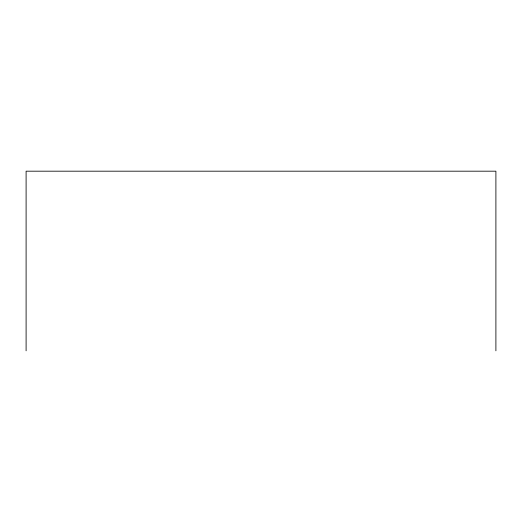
<?xml version="1.0" encoding="UTF-8"?>
<svg xmlns="http://www.w3.org/2000/svg" width="522" height="522" viewBox="0 0 522 522"><rect width="100%" height="100%" fill="white"/><g stroke="black" fill="none" stroke-linecap="round" stroke-linejoin="round"><path stroke-width="0.78" d="M495.9 350.817L495.9 171.183L26.1 171.183L26.1 350.817"/></g></svg>
